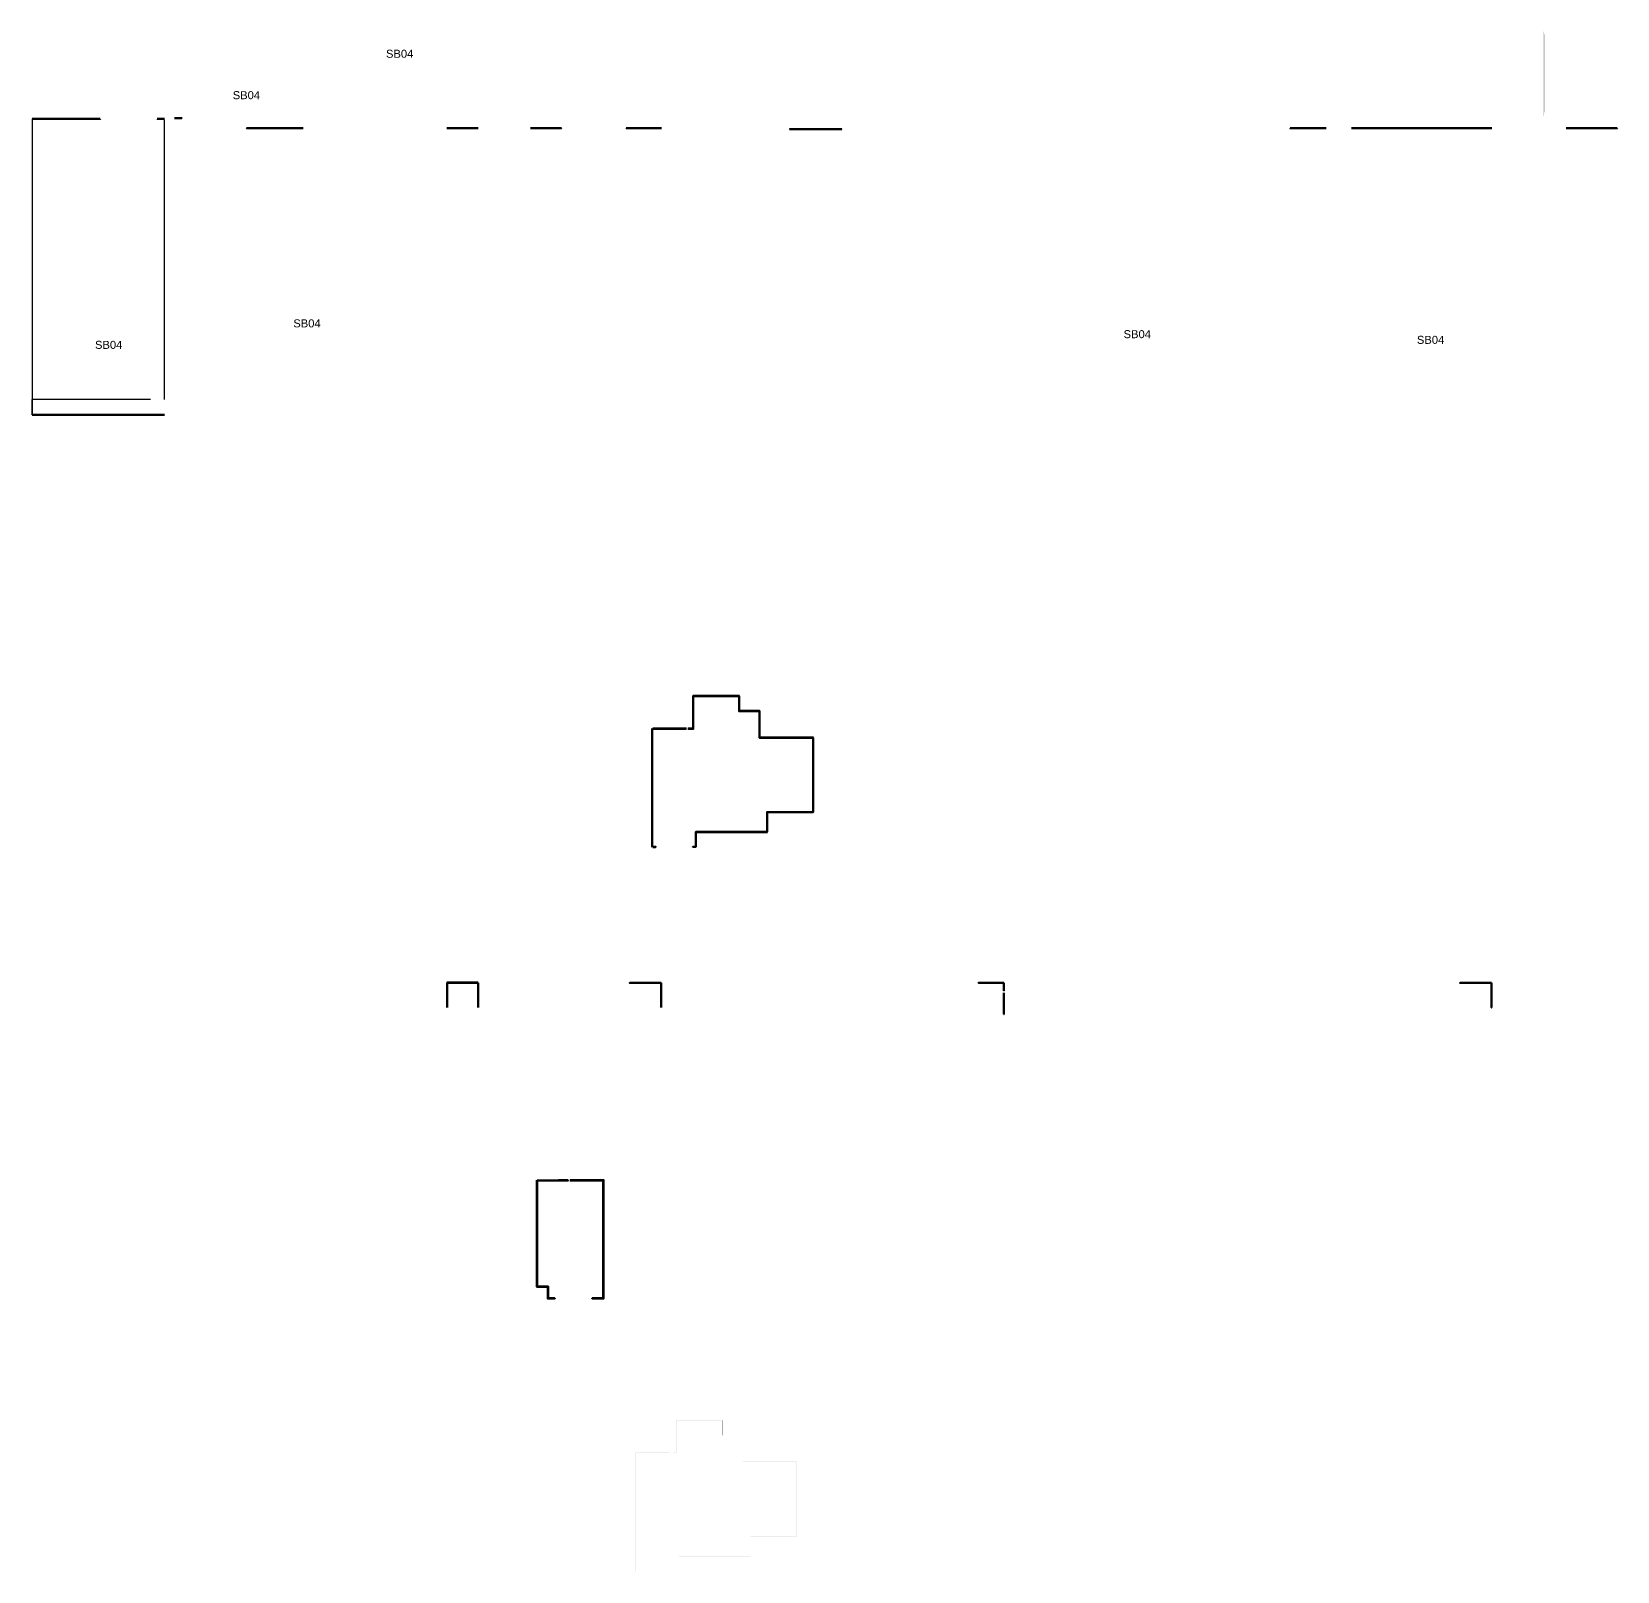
# Model space of a CAD drawing. Header units: millimetres. Extents: x -3817 to 677485, y -22715 to 103890.
# Drawn here: x 552289 to 592545, y 43388 to 82485 of the extents above; entities that cross this region are included whole.
import ezdxf

# ---------------------------------------------------------------- set-up
doc = ezdxf.new("R2010")
doc.units = ezdxf.units.MM
doc.layers.add('PDF _Геометрия', color=7, linetype='Continuous', true_color=0x1d1d1d)
doc.layers.add('PDF _Сплошная заливка', color=7, linetype='Continuous', true_color=0xffffff)
doc.layers.add('PDF _Текст', color=7, linetype='Continuous')
doc.styles.add('PDF GOST-Common', font='arial.ttf')

msp = doc.modelspace()

# ---------------------------------------------------------------- hatches: boundary and pattern name
at = {"layer": 'PDF _Сплошная заливка', "transparency": 33554559}
h = msp.add_hatch(color=5, dxfattribs=at)
h.paths.add_polyline_path([(590670, 80345), (590687, 80345), (590687, 80385), (590684, 80385), (590684, 80435), (590712, 80435), (590712, 82420), (590684, 82420), (590684, 82470), (590687, 82470), (590687, 82485), (590667, 82485), (590667, 80345)], flags=0)
h.paths.add_polyline_path([(590712, 82475), (590712, 82485), (590704, 82485), (590704, 82475)], flags=0)
h = msp.add_hatch(color=5, dxfattribs=at)
h.paths.add_polyline_path([(590670, 80345), (590687, 80345), (590687, 80385), (590684, 80385), (590684, 80435), (590712, 80435), (590712, 82420), (590684, 82420), (590684, 82470), (590687, 82470), (590687, 82485), (590667, 82485), (590667, 80345)], flags=0)
h.paths.add_polyline_path([(590712, 82475), (590712, 82485), (590704, 82485), (590704, 82475)], flags=0)
at = {"layer": 'PDF _Сплошная заливка', "true_color": 0x00ff40, "transparency": 33554559}
h = msp.add_hatch(color=100, dxfattribs=at)
h.paths.add_polyline_path([(566798, 53311), (566809, 53311), (566809, 53322), (565959, 53322), (565953, 53311), (565969, 53311)], flags=0)
h.paths.add_polyline_path([(565660, 53311), (565906, 53311), (565913, 53322), (565110, 53322), (565110, 53311), (565121, 53311)], flags=0)
at = {"layer": 'PDF _Сплошная заливка', "transparency": 33554559}
for points in [[(568648, 46397), (568656, 46397), (568656, 47228), (568648, 47228), (568648, 46869)], [(569827, 47220), (569827, 47228), (568656, 47228), (568656, 47220), (569819, 47220)], [(569819, 46840), (569827, 46840), (569827, 47220), (569819, 47220), (569819, 46869)], [(567607, 43388), (567615, 43388), (567615, 46398), (567607, 46398), (567607, 44957)], [(571707, 46160), (571707, 46168), (570347, 46168), (570347, 46160), (571699, 46160)], [(571699, 44278), (571707, 44278), (571707, 46160), (571699, 46160), (571699, 44957)], [(571707, 44270), (571707, 44278), (570537, 44278), (570537, 44270), (570622, 44270)], [(565978, 43684), (565982, 43684), (565982, 43704), (565962, 43704), (565962, 43699), (565978, 43699), (565978, 43688)], [(570537, 43768), (570537, 43776), (568727, 43776), (568727, 43768), (569161, 43768)]]:
    msp.add_hatch(color=1, dxfattribs=at).paths.add_polyline_path(points)
h = msp.add_hatch(color=1, dxfattribs=at)
h.paths.add_polyline_path([(568656, 46389), (568656, 46397), (568524, 46396), (568520, 46389), (568537, 46389)], flags=0)
h.paths.add_polyline_path([(568474, 46389), (568478, 46397), (567627, 46397), (567627, 46389), (568312, 46389)], flags=0)

# ---------------------------------------------------------------- linework, layer by layer
at = {"layer": 'PDF _Геометрия', "color": 5, "lineweight": 53}
for points in [[(552298, 80272), (554028, 80272), (554028, 80273)], [(555478, 80273), (555478, 80272), (555658, 80272)], [(555919, 80292), (556098, 80292), (556098, 80293), (555918, 80293)], [(557743, 80035), (557743, 80034), (559178, 80034)], [(563627, 80035), (562828, 80035)], [(562829, 80034), (563627, 80034)], [(564949, 80034), (565738, 80034), (565738, 80035)], [(567383, 80035), (567383, 80034), (568277, 80034)], [(571529, 80014), (572857, 80014)], [(584238, 80035), (584238, 80034), (585157, 80034)], [(585799, 80034), (589357, 80034)], [(591246, 80034), (592545, 80034), (592545, 80035)], [(555658, 72754), (552299, 72754), (552299, 72753)]]:
    msp.add_lwpolyline(points, dxfattribs=at)
at = {"layer": 'PDF _Геометрия', "color": 5, "lineweight": 9}
for points in [[(554028, 80273), (552298, 80273), (552298, 80272)], [(555658, 80273), (555526, 80273), (555478, 80273)], [(555918, 80293), (555918, 80292)], [(559178, 80034), (559179, 80034), (559179, 80035), (557743, 80035)], [(562828, 80035), (562828, 80034)], [(563627, 80034), (563627, 80035)], [(565738, 80035), (564949, 80035), (564949, 80034)], [(568277, 80034), (568277, 80035), (567383, 80035)], [(572857, 80014), (572857, 80015), (571528, 80015), (571528, 80014)], [(585157, 80034), (585157, 80035), (584238, 80035)], [(589357, 80034), (589357, 80035), (585798, 80035), (585798, 80034)], [(592545, 80035), (591246, 80035), (591246, 80034)], [(552299, 72753), (555658, 72753), (555658, 72754)]]:
    msp.add_lwpolyline(points, dxfattribs=at)
at = {"layer": 'PDF _Геометрия', "color": 5, "lineweight": 40}
for points in [[(554028, 80272), (552298, 80272)], [(555657, 80272), (555478, 80272)], [(555049, 72754), (555209, 72754), (555289, 72754), (555658, 72754)]]:
    msp.add_lwpolyline(points, dxfattribs=at)
at = {"layer": 'PDF _Геометрия', "color": 5, "lineweight": 30}
for points in [[(552299, 80272), (552299, 72772)], [(555658, 73149), (555658, 80249)], [(555303, 73148), (552289, 73148), (552289, 72754)]]:
    msp.add_lwpolyline(points, dxfattribs=at)
at = {"layer": 'PDF _Геометрия', "color": 1, "lineweight": 53}
for points in [[(570258, 65618), (569087, 65618), (569079, 65618), (569079, 64787), (568956, 64787)], [(568951, 64779), (569087, 64779), (569087, 64787), (569087, 65610), (570250, 65610), (570250, 65230), (570258, 65230), (570778, 65230)], [(570258, 65258), (570258, 65238), (570770, 65238), (570770, 64550), (570778, 64550), (572130, 64550), (572130, 62668), (570968, 62668), (570960, 62668), (570960, 62166), (569158, 62166), (569150, 62166), (569150, 61786), (569078, 61786), (569078, 61778)], [(568046, 61778), (568046, 64788)], [(568910, 64787), (568059, 64787), (568059, 64779), (568905, 64779)], [(572138, 64558), (570778, 64558), (570778, 64578)], [(570968, 62660), (570988, 62660)], [(569158, 62158), (570968, 62158)], [(562829, 58338), (563620, 58338), (563627, 58338)], [(563620, 58330), (562836, 58330), (563620, 58330)], [(562836, 57717), (562836, 58330), (562836, 57708)], [(563620, 57708), (563620, 58330)], [(568270, 58330), (567474, 58330), (568270, 58330)], [(568270, 57708), (568270, 58330)], [(576971, 58330), (576328, 58330), (576971, 58330)], [(576971, 58128), (576971, 58138), (576971, 58330)], [(576971, 58138), (576978, 58138)], [(589350, 58330), (588554, 58330), (589350, 58330)], [(589357, 57708), (589350, 57708), (589350, 58330)], [(576978, 57738), (576971, 57738)]]:
    msp.add_lwpolyline(points, dxfattribs=at)
at = {"layer": 'PDF _Геометрия', "color": 1, "lineweight": 9}
for points in [[(570258, 65258), (570258, 65610), (570258, 65618)], [(570778, 65230), (570778, 65238), (570770, 65238), (570778, 65238), (570778, 64578)], [(568046, 64788), (568038, 64788), (568038, 61778)], [(570988, 62660), (572138, 62660), (572138, 62668), (572138, 64550), (572138, 64558)], [(570968, 62158), (570968, 62166), (570968, 62660)], [(569078, 61778), (569158, 61778), (569158, 61786), (569158, 62158)]]:
    msp.add_lwpolyline(points, dxfattribs=at)
at = {"layer": 'PDF _Геометрия', "color": 1, "lineweight": 53}
for points in [[(568059, 61778), (568128, 61778), (568128, 61786), (568059, 61786)], [(567474, 58337), (567474, 58330)], [(576328, 58338), (576328, 58330)], [(576971, 58082), (576971, 57538), (576971, 57738)], [(588554, 58337), (588554, 58330)], [(576978, 57538), (576971, 57538)]]:
    msp.add_lwpolyline(points, close=True, dxfattribs=at)
at = {"layer": 'PDF _Геометрия', "color": 100, "lineweight": 80, "true_color": 0x00ff40}
for points in [[(565110, 53322), (565110, 53311), (565110, 50612), (565121, 50612), (565389, 50612)], [(565660, 53311), (565906, 53311), (565121, 53311)], [(565121, 53311), (565121, 50623), (565121, 53311)], [(565660, 53322), (565913, 53322)], [(566798, 53311), (565953, 53311)], [(565959, 53322), (566809, 53322), (566809, 53311), (566809, 50323), (566809, 50312), (566520, 50312), (566520, 50323), (566798, 50323)], [(566798, 50323), (566798, 53311), (566798, 50323)], [(565385, 50623), (565121, 50623), (565400, 50623), (565400, 50612), (565400, 50323), (565400, 50608)], [(565570, 50312), (565570, 50323), (565570, 50312), (565400, 50312), (565389, 50312), (565389, 50592)], [(565400, 50323), (565570, 50323), (565400, 50323)], [(566520, 50323), (566520, 50312)]]:
    msp.add_lwpolyline(points, dxfattribs=at)
at = {"layer": 'PDF _Сплошная заливка', "color": 5, "lineweight": 35, "transparency": 33554559}
for points in [[(556098, 80292), (556098, 80293), (555919, 80292)], [(559178, 80034), (559179, 80035), (557743, 80034)], [(565738, 80034), (565738, 80035), (565208, 80034)], [(585157, 80034), (585157, 80035), (584238, 80034)], [(555658, 72753), (555658, 72754), (554977, 72753)]]:
    msp.add_solid(points, dxfattribs=at)

# ---------------------------------------------------------------- texts
at = {"layer": 'PDF _Текст', "color": 1, "char_height": 203.2, "attachment_point": 4, "style": 'PDF GOST-Common'}
for insert in [(561284, 81924), (557392, 80872), (558931, 75077), (580011, 74803), (553896, 74532), (587458, 74659)]:
    msp.add_mtext('SB04', dxfattribs=dict(at, insert=insert))

doc.saveas('drawing.dxf')
